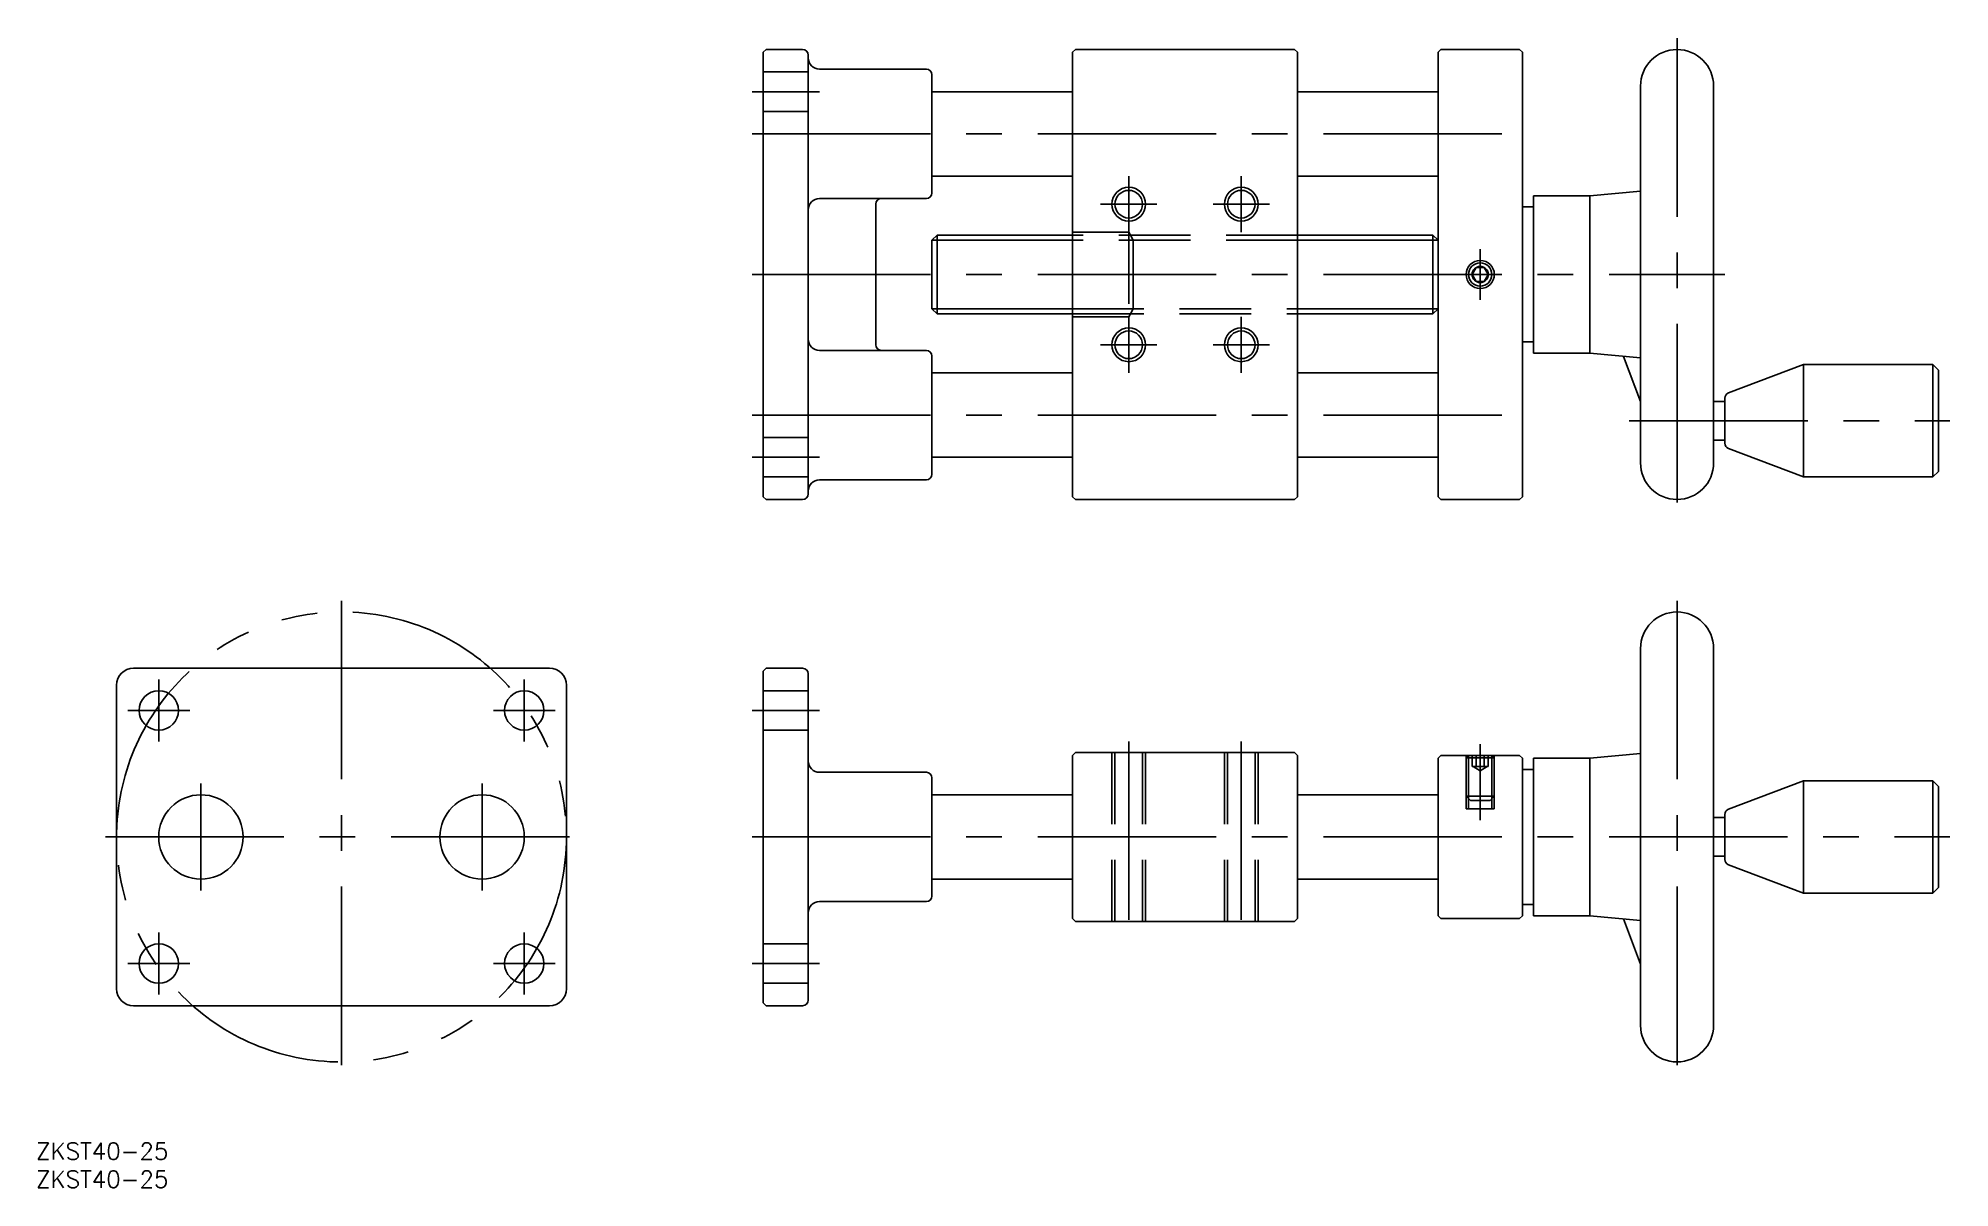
# Model space of a CAD drawing. Extents: x -54 to 286, y -62 to 142.
import ezdxf

# ---------------------------------------------------------------- set-up
doc = ezdxf.new("R2010")
doc.units = 0
for name, pattern in [('CENTER', [50.8, 31.75, -6.35, 6.35, -6.35]), ('DASHED', [19.05, 12.7, -6.35]), ('PHANTOM', [63.5, 31.75, -6.35, 6.35, -6.35, 6.35, -6.35])]:
    doc.linetypes.add(name, pattern=pattern)
doc.layers.get('0').update_dxf_attribs({"linetype": 'CONTINUOUS'})
doc.layers.add('CENTER', color=1, linetype='CENTER')
doc.styles.get("Standard").update_dxf_attribs({"font": 'txt.shx', "height": 3, "bigfont": 'bigfont.shx'})

msp = doc.modelspace()

# ---------------------------------------------------------------- linework, layer by layer
at = {"color": 7, "linetype": 'CONTINUOUS'}
for p, q in [((75, 139.5), (75.5, 140)), ((75, 139.5), (75, 60.5)), ((75.5, 140), (82, 140)), ((130.5, 140), (130, 139.5)), ((130, 139.5), (130, 60.5)), ((130.5, 140), (169.5, 140)), ((170, 139.5), (169.5, 140)), ((170, 139.5), (170, 60.5)), ((195.5, 140), (195, 139.5)), ((195, 139.5), (195, 60.5)), ((209.5, 140), (195.5, 140)), ((209.5, 140), (210, 139.5)), ((210, 139.5), (210, 60.5)), ((83, 139), (83, 61)), ((85, 136.5), (104, 136.5)), ((105, 135.5), (105, 114.5)), ((231, 66.5), (231, 133.5)), ((244, 133.5), (244, 66.5)), ((105, 132.5), (130, 132.5)), ((170, 132.5), (195, 132.5)), ((105, 117.5), (130, 117.5)), ((170, 117.5), (195, 117.5)), ((85, 113.5), (104, 113.5)), ((95, 112.5), (95, 87.5)), ((212, 114), (222, 114)), ((212, 86), (212, 114)), ((222, 114), (231, 114.84)), ((222, 86), (222, 114)), ((212, 112), (210, 112)), ((105, 106.1), (105.9, 107)), ((105, 106.1), (105, 93.9)), ((105.9, 93), (105.9, 107)), ((130, 107), (105.9, 107)), ((194.1, 107), (170, 107)), ((195, 106.1), (194.1, 107)), ((194.1, 93), (194.1, 107)), ((201.78, 101.25), (201.06, 100)), ((201.06, 100), (201.78, 98.75)), ((203.22, 101.25), (201.78, 101.25)), ((201.78, 98.75), (203.22, 98.75)), ((203.94, 100), (203.22, 101.25)), ((203.22, 98.75), (203.94, 100)), ((105, 93.9), (105.9, 93)), ((105.9, 93), (130, 93)), ((170, 93), (194.1, 93)), ((195, 93.9), (194.1, 93)), ((85, 86.5), (104, 86.5)), ((105, 85.5), (105, 64.5)), ((210, 88), (212, 88)), ((222, 86), (212, 86)), ((231, 85.16), (222, 86)), ((231, 77.39), (227.99, 85.44)), ((105, 82.5), (130, 82.5)), ((170, 82.5), (195, 82.5)), ((246.65, 78.94), (260, 84)), ((260, 84), (283, 84)), ((260, 84), (260, 64)), ((283, 84), (283, 64)), ((283, 84), (284, 83)), ((284, 83), (284, 65)), ((244, 77.44), (246, 77.44)), ((246, 70), (246, 78)), ((246, 70.56), (244, 70.56)), ((260, 64), (246.65, 69.06)), ((105, 67.5), (130, 67.5)), ((170, 67.5), (195, 67.5)), ((284, 65), (283, 64)), ((85, 63.5), (104, 63.5)), ((283, 64), (260, 64)), ((75.5, 60), (75, 60.5)), ((75.5, 60), (82, 60)), ((130, 60.5), (130.5, 60)), ((130.5, 60), (169.5, 60)), ((170, 60.5), (169.5, 60)), ((195.5, 60), (195, 60.5)), ((209.5, 60), (195.5, 60)), ((209.5, 60), (210, 60.5)), ((231, -33.5), (231, 33.5)), ((244, 33.5), (244, -33.5)), ((-37, 30), (37, 30)), ((75.5, 30), (75, 29.5)), ((75, -29.5), (75, 29.5)), ((82, 30), (75.5, 30)), ((83, -29), (83, 29)), ((-40, 27), (-40, -27)), ((40, 27), (40, -27)), ((130, 14.5), (130.5, 15)), ((130, 14.5), (130, -14.5)), ((169.5, 15), (130.5, 15)), ((169.5, 15), (170, 14.5)), ((170, 14.5), (170, -14.5)), ((195, 14), (195.5, 14.5)), ((195, 14), (195, -14)), ((195.5, 14.5), (209.5, 14.5)), ((209.5, 14.5), (210, 14)), ((210, 14), (210, -14)), ((212, -14), (212, 14)), ((212, 14), (222, 14)), ((222, 14), (231, 14.84)), ((222, -14), (222, 14)), ((85, 11.5), (104, 11.5)), ((105, -10.5), (105, 10.5)), ((212, 12), (210, 12)), ((105, 7.5), (130, 7.5)), ((170, 7.5), (195, 7.5)), ((246.65, 4.94), (260, 10)), ((260, 10), (283, 10)), ((260, 10), (260, -10)), ((283, 10), (283, -10)), ((283, 10), (284, 9)), ((284, 9), (284, -9)), ((244, 3.44), (246, 3.44)), ((246, -4), (246, 4)), ((246, -3.44), (244, -3.44)), ((260, -10), (246.65, -4.94)), ((105, -7.5), (130, -7.5)), ((170, -7.5), (195, -7.5)), ((283, -10), (260, -10)), ((284, -9), (283, -10)), ((85, -11.5), (104, -11.5)), ((210, -12), (212, -12)), ((130, -14.5), (130.5, -15)), ((169.5, -15), (130.5, -15)), ((170, -14.5), (169.5, -15)), ((195.5, -14.5), (195, -14)), ((195.5, -14.5), (209.5, -14.5)), ((210, -14), (209.5, -14.5)), ((222, -14), (212, -14)), ((231, -14.84), (222, -14)), ((231, -22.61), (227.99, -14.56)), ((-37, -30), (37, -30)), ((75.5, -30), (75, -29.5)), ((75.5, -30), (82, -30))]:
    msp.add_line(p, q, dxfattribs=at)
at = {"color": 3, "linetype": 'DASHED'}
for p, q in [((75, 136), (83, 136)), ((75, 129), (83, 129)), ((130, 107.5), (140, 107.5)), ((170, 107), (130, 107)), ((170, 106.1), (130, 106.1)), ((140, 107.5), (140, 92.5)), ((140, 107.5), (140.81, 106.1)), ((140.81, 106.1), (140.81, 93.9)), ((130, 93.9), (170, 93.9)), ((130, 93), (170, 93)), ((130, 92.5), (140, 92.5)), ((140, 92.5), (140.81, 93.9)), ((75, 71), (83, 71)), ((75, 64), (83, 64)), ((75, 26), (83, 26)), ((75, 19), (83, 19)), ((137, 15), (137, -15)), ((137.54, 15), (137.54, -15)), ((142.46, 15), (142.46, -15)), ((143, 15), (143, -15)), ((157, 15), (157, -15)), ((157.54, 15), (157.54, -15)), ((162.46, 15), (162.46, -15)), ((163, 15), (163, -15)), ((200, 14.5), (200, 5)), ((200.43, 14.5), (200, 14.07)), ((205, 14.07), (200, 14.07)), ((200.43, 14.5), (200.43, 5)), ((201.06, 14.5), (201.06, 12.5)), ((201.78, 14.5), (201.78, 12.5)), ((203.22, 14.5), (203.22, 12.5)), ((203.94, 14.5), (203.94, 12.5)), ((204.57, 14.5), (204.57, 5)), ((205, 14.07), (204.57, 14.5)), ((205, 14.5), (205, 5)), ((203.94, 12.5), (201.06, 12.5)), ((201.25, 12.5), (202.5, 11.78)), ((203.75, 12.5), (202.5, 11.78)), ((205, 7.25), (200, 7.25)), ((200, 7.25), (200.75, 6.5)), ((205, 7.25), (204.25, 6.5)), ((200, 5), (205, 5)), ((200.75, 6.5), (204.25, 6.5)), ((75, -19), (83, -19)), ((75, -26), (83, -26))]:
    msp.add_line(p, q, dxfattribs=at)
at = {"color": 3, "linetype": 'CONTINUOUS'}
for p, q in [((130, 106.1), (105, 106.1)), ((195, 106.1), (170, 106.1)), ((105, 93.9), (130, 93.9)), ((170, 93.9), (195, 93.9))]:
    msp.add_line(p, q, dxfattribs=at)
for centre, radius in [((140, 112.5), 3), ((160, 112.5), 3), ((202.5, 100), 2.07), ((140, 87.5), 3), ((160, 87.5), 3)]:
    msp.add_circle(centre, radius, dxfattribs=at)
at = {"color": 7, "linetype": 'CONTINUOUS'}
for centre, radius in [((140, 112.5), 2.46), ((160, 112.5), 2.46), ((202.5, 100), 2.5), ((202.5, 100), 1.44), ((140, 87.5), 2.46), ((160, 87.5), 2.46), ((-32.5, 22.5), 3.5), ((32.5, 22.5), 3.5), ((-25, 0), 7.5), ((25, 0), 7.5), ((-32.5, -22.5), 3.5), ((32.5, -22.5), 3.5)]:
    msp.add_circle(centre, radius, dxfattribs=at)
at = {"color": 3, "linetype": 'PHANTOM'}
msp.add_circle((0, 0), 40, dxfattribs=at)
at = {"color": 7, "linetype": 'CONTINUOUS'}
for centre, radius, start, end in [((82, 139), 1, 0, 90), ((237.5, 133.5), 6.5, 0, 180), ((85, 138.5), 2, 180, 270), ((104, 135.5), 1, 0, 90), ((85, 111.5), 2, 90, 180), ((96, 112.5), 1, 90, 180), ((104, 114.5), 1, 270, 0), ((85, 88.5), 2, 180, 270), ((96, 87.5), 1, 180, 270), ((104, 85.5), 1, 0, 90), ((247, 78), 1, 110.7702, 180), ((247, 70), 1, 180, 249.2298), ((237.5, 66.5), 6.5, 180, 0), ((85, 61.5), 2, 90, 180), ((104, 64.5), 1, 270, 0), ((82, 61), 1, 270, 0), ((237.5, 33.5), 6.5, 0, 180), ((-37, 27), 3, 90, 180), ((37, 27), 3, 0, 90), ((82, 29), 1, 0, 90), ((85, 13.5), 2, 180, 270), ((104, 10.5), 1, 0, 90), ((247, 4), 1, 110.7702, 180), ((247, -4), 1, 180, 249.2298), ((85, -13.5), 2, 90, 180), ((104, -10.5), 1, 270, 0), ((-37, -27), 3, 180, 270), ((37, -27), 3, 270, 0), ((82, -29), 1, 270, 0), ((237.5, -33.5), 6.5, 180, 0)]:
    msp.add_arc(centre, radius, start, end, dxfattribs=at)
at = {"layer": 'CENTER', "color": 1, "linetype": 'CENTER'}
for p, q in [((237.5, 142), (237.5, 58)), ((73, 132.5), (85, 132.5)), ((73, 125), (212, 125)), ((140, 107.5), (140, 117.5)), ((160, 107.5), (160, 117.5)), ((135, 112.5), (145, 112.5)), ((155, 112.5), (165, 112.5)), ((202.5, 95.5), (202.5, 104.5)), ((73, 100), (246, 100)), ((140, 82.5), (140, 92.5)), ((160, 82.5), (160, 92.5)), ((135, 87.5), (145, 87.5)), ((155, 87.5), (165, 87.5)), ((73, 75), (212, 75)), ((229, 74), (286, 74)), ((73, 67.5), (85, 67.5)), ((0, 42), (0, -42)), ((237.5, 42), (237.5, -42)), ((-32.5, 28), (-32.5, 17)), ((32.5, 28), (32.5, 17)), ((-38, 22.5), (-27, 22.5)), ((27, 22.5), (38, 22.5)), ((73, 22.5), (85, 22.5)), ((140, 17), (140, -17)), ((160, 17), (160, -17)), ((202.5, 16.5), (202.5, 3)), ((-25, 9.5), (-25, -9.5)), ((25, 9.5), (25, -9.5)), ((-42, 0), (42, 0)), ((73, 0), (286, 0)), ((-32.5, -17), (-32.5, -28)), ((32.5, -17), (32.5, -28)), ((-38, -22.5), (-27, -22.5)), ((27, -22.5), (38, -22.5)), ((73, -22.5), (85, -22.5))]:
    msp.add_line(p, q, dxfattribs=at)

# ---------------------------------------------------------------- texts
at = {"color": 7, "linetype": 'CONTINUOUS'}
for p in [(-54.32, -57.36), (-54.32, -62.36)]:
    msp.add_text('ZKST40-25', height=3, dxfattribs=at).set_placement(p)

doc.saveas('drawing.dxf')
